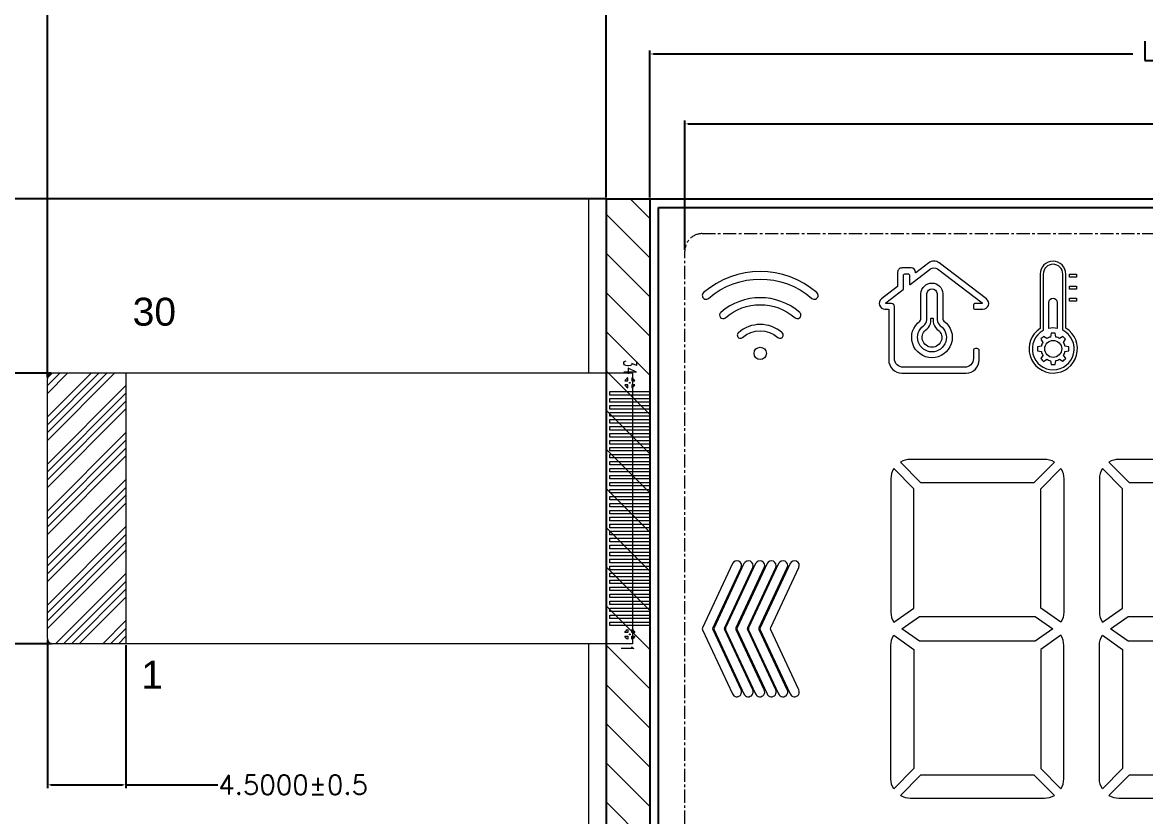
# Model space of a CAD drawing. Header units: millimetres. Extents: x 1979 to 4611, y 2266 to 2838.
# Drawn here: x 2674.1 to 2738.4, y 2720.4 to 2765.9 of the extents above; entities that cross this region are included whole.
import ezdxf

# ---------------------------------------------------------------- set-up
doc = ezdxf.new("R2010")
doc.units = ezdxf.units.MM
doc.linetypes.add('CENTER', pattern=[0.6, 0.375, -0.075, 0.075, -0.075])
for name, color, linetype, lineweight in [('BACKLIGHT', 7, 'Continuous', 20), ('FPC', 30, 'Continuous', 0), ('LCD', 4, 'Continuous', 20), ('silicone', 193, 'Continuous', 20), ('TEXT', 7, 'Continuous', 30)]:
    doc.layers.add(name, color=color, linetype=linetype, lineweight=lineweight)
doc.layers.add('Dim', color=4, linetype='Continuous')
doc.layers.add('DWG', color=7, linetype='Continuous')
doc.styles.add('Arial', font='arial.ttf')
doc.styles.get("Standard").update_dxf_attribs({"font": 'txt.shx', "bigfont": 'gbcbig.shx'})
doc.dimstyles.get("Standard").update_dxf_attribs({"dimtxt": 1, "dimasz": 0.18, "dimexe": 0.18, "dimexo": 0.0625, "dimgap": 0.09, "dimtad": 0, "dimtih": 1, "dimtoh": 1, "dimdec": 4, "dimzin": 0, "dimdsep": 46, "dimtxsty": 'Standard', "dimcen": 0.09, "dimadec": 0, "dimazin": 0, "dimtfac": 1, "dimtdec": 4, "dimtofl": 0, "dimtmove": 0, "dimatfit": 3, "dimfxl": 0, "dimtolj": 1, "dimtzin": 0, "dimarcsym": 0})

# ---------------------------------------------------------------- blocks, each defined once
blk = doc.blocks.new('*D118')
at = {"layer": 'Defpoints', "color": 0}
for p in [(2675.511, 2730.625), (2680.011, 2730.325), (2680.011, 2722.253)]:
    blk.add_point(p, dxfattribs=at)
at = {"layer": 'Dim', "color": 0, "lineweight": -2}
for p, q in [((2675.511, 2730.557), (2675.511, 2722.055)), ((2680.011, 2730.257), (2680.011, 2722.055)), ((2675.709, 2722.253), (2679.813, 2722.253)), ((2680.011, 2722.253), (2685.265, 2722.253))]:
    blk.add_line(p, q, dxfattribs=at)
at = {"layer": 'Dim', "color": 0}
for points in [[(2675.709, 2722.286), (2675.709, 2722.22), (2675.511, 2722.253)], [(2679.813, 2722.286), (2679.813, 2722.22), (2680.011, 2722.253)]]:
    blk.add_solid(points, dxfattribs=at)
at = {"layer": 'Dim', "color": 0, "lineweight": 15, "insert": (2689.581, 2722.253), "char_height": 1.1, "attachment_point": 5}
blk.add_mtext('\\A1;4.5000±0.5', dxfattribs=at)
blk = doc.blocks.new('*D119')
at = {"layer": 'Defpoints', "color": 0}
for p in [(2666.24, 2745.825), (2675.811, 2745.825), (2675.811, 2730.325)]:
    blk.add_point(p, dxfattribs=at)
at = {"layer": 'Dim', "color": 0, "lineweight": -2}
for p, q in [((2675.742, 2745.825), (2666.042, 2745.825)), ((2666.24, 2745.627), (2666.24, 2738.724)), ((2666.24, 2730.523), (2666.24, 2737.426)), ((2675.742, 2730.325), (2666.042, 2730.325))]:
    blk.add_line(p, q, dxfattribs=at)
at = {"layer": 'Dim', "color": 0}
for points in [[(2666.207, 2745.627), (2666.273, 2745.627), (2666.24, 2745.825)], [(2666.207, 2730.523), (2666.273, 2730.523), (2666.24, 2730.325)]]:
    blk.add_solid(points, dxfattribs=at)
at = {"layer": 'Dim', "color": 0, "lineweight": 15, "insert": (2666.24, 2738.075), "char_height": 1.1, "attachment_point": 5}
blk.add_mtext('\\A1;*15.5000±0.1', dxfattribs=at)
blk = doc.blocks.new('*D120')
at = {"layer": 'Defpoints', "color": 0}
for p in [(2707.511, 2755.825), (2660.993, 2745.825), (2675.811, 2745.825)]:
    blk.add_point(p, dxfattribs=at)
at = {"layer": 'Dim', "color": 0, "lineweight": -2}
for p, q in [((2660.993, 2755.825), (2660.993, 2764.35)), ((2660.993, 2764.35), (2661.191, 2764.35)), ((2707.442, 2755.825), (2660.795, 2755.825)), ((2660.993, 2746.023), (2660.993, 2755.627)), ((2675.742, 2745.825), (2660.795, 2745.825))]:
    blk.add_line(p, q, dxfattribs=at)
at = {"layer": 'Dim', "color": 0}
for points in [[(2660.96, 2755.627), (2661.026, 2755.627), (2660.993, 2755.825)], [(2660.96, 2746.023), (2661.026, 2746.023), (2660.993, 2745.825)]]:
    blk.add_solid(points, dxfattribs=at)
at = {"layer": 'Dim', "color": 0, "lineweight": 15, "insert": (2666.24, 2764.35), "char_height": 1.1, "attachment_point": 5}
blk.add_mtext('\\A1;*10.0000±0.5', dxfattribs=at)
blk = doc.blocks.new('*D121')
at = {"layer": 'Defpoints', "color": 0}
for p in [(2778.011, 2760.112), (2712.011, 2752.825), (2778.011, 2752.825)]:
    blk.add_point(p, dxfattribs=at)
at = {"layer": 'Dim', "color": 0, "lineweight": -2}
for p, q in [((2712.011, 2752.894), (2712.011, 2760.31)), ((2778.011, 2752.894), (2778.011, 2760.31)), ((2712.209, 2760.112), (2739.779, 2760.112)), ((2777.813, 2760.112), (2750.243, 2760.112))]:
    blk.add_line(p, q, dxfattribs=at)
at = {"layer": 'Dim', "color": 0}
for points in [[(2712.209, 2760.145), (2712.209, 2760.079), (2712.011, 2760.112)], [(2777.813, 2760.145), (2777.813, 2760.079), (2778.011, 2760.112)]]:
    blk.add_solid(points, dxfattribs=at)
at = {"layer": 'Dim', "color": 0, "lineweight": 15, "insert": (2745.011, 2760.112), "char_height": 1.1, "attachment_point": 5}
blk.add_mtext('\\A1;66.0000(V.A)', dxfattribs=at)
blk = doc.blocks.new('*D122')
at = {"layer": 'Defpoints', "color": 0}
for p in [(2780.011, 2767.871), (2707.511, 2755.825), (2780.011, 2755.825)]:
    blk.add_point(p, dxfattribs=at)
at = {"layer": 'Dim', "color": 0, "lineweight": -2}
for p, q in [((2707.511, 2755.894), (2707.511, 2768.069)), ((2780.011, 2755.894), (2780.011, 2768.069)), ((2707.709, 2767.871), (2743.837, 2767.871)), ((2779.813, 2767.871), (2751.185, 2767.871))]:
    blk.add_line(p, q, dxfattribs=at)
at = {"layer": 'Dim', "color": 0}
for points in [[(2707.709, 2767.904), (2707.709, 2767.838), (2707.511, 2767.871)], [(2779.813, 2767.904), (2779.813, 2767.838), (2780.011, 2767.871)]]:
    blk.add_solid(points, dxfattribs=at)
at = {"layer": 'Dim', "color": 0, "lineweight": 15, "insert": (2747.511, 2767.871), "char_height": 1.1, "attachment_point": 5}
blk.add_mtext('\\A1;*72.5000', dxfattribs=at)
blk = doc.blocks.new('*D127')
at = {"layer": 'Defpoints', "color": 0}
for p in [(2780.011, 2764.117), (2710.011, 2755.825), (2780.011, 2755.825)]:
    blk.add_point(p, dxfattribs=at)
at = {"layer": 'Dim', "color": 0, "lineweight": -2}
for p, q in [((2710.011, 2755.894), (2710.011, 2764.315)), ((2780.011, 2755.894), (2780.011, 2764.315)), ((2710.209, 2764.117), (2737.67, 2764.117)), ((2779.813, 2764.117), (2752.352, 2764.117))]:
    blk.add_line(p, q, dxfattribs=at)
at = {"layer": 'Dim', "color": 0}
for points in [[(2710.209, 2764.15), (2710.209, 2764.084), (2710.011, 2764.117)], [(2779.813, 2764.15), (2779.813, 2764.084), (2780.011, 2764.117)]]:
    blk.add_solid(points, dxfattribs=at)
at = {"layer": 'Dim', "color": 0, "lineweight": 15, "insert": (2745.011, 2764.117), "char_height": 1.1, "attachment_point": 5}
blk.add_mtext('\\A1;LCD/BLD 70.0000', dxfattribs=at)
blk = doc.blocks.new('*D128')
at = {"layer": 'Defpoints', "color": 0}
for p in [(2675.511, 2767.871), (2707.511, 2755.825), (2675.511, 2745.525)]:
    blk.add_point(p, dxfattribs=at)
at = {"layer": 'Dim', "color": 0, "lineweight": -2}
for p, q in [((2675.511, 2745.594), (2675.511, 2768.069)), ((2707.511, 2755.894), (2707.511, 2768.069)), ((2675.709, 2767.871), (2685.737, 2767.871)), ((2707.313, 2767.871), (2695.285, 2767.871))]:
    blk.add_line(p, q, dxfattribs=at)
at = {"layer": 'Dim', "color": 0}
for points in [[(2675.709, 2767.904), (2675.709, 2767.838), (2675.511, 2767.871)], [(2707.313, 2767.904), (2707.313, 2767.838), (2707.511, 2767.871)]]:
    blk.add_solid(points, dxfattribs=at)
at = {"layer": 'Dim', "color": 0, "lineweight": 15, "insert": (2690.511, 2767.871), "char_height": 1.1, "attachment_point": 5}
blk.add_mtext('\\A1;32.0000±0.5', dxfattribs=at)
blk = doc.blocks.new('SPC')
at = {"layer": 'LCD'}
for points in [[(16.342, 52), (16.013, 52, -0.718034), (16.003, 52.03), (17.013, 52.798, 0.234266), (17.019, 52.811), (17.019, 53.589, -0.41484), (17.136, 53.705), (17.256, 53.704, -0.413587), (17.372, 53.588), (17.372, 53.105, 0.620396), (17.399, 53.092), (18.565, 53.979, -0.337132), (18.967, 53.979), (21.532, 52.028, -0.718303), (21.522, 51.998), (21.14, 51.998, 0.414318), (21.024, 51.882), (21.024, 51.783, 0.41411), (21.14, 51.667), (21.571, 51.667, 0.718303), (21.771, 52.262), (19.067, 54.319, 0.337132), (18.465, 54.319), (17.73, 53.76, -0.620396), (17.703, 53.773), (17.703, 53.787, 0.413587), (17.455, 54.035), (16.937, 54.036, 0.41484), (16.688, 53.788), (16.688, 52.968), (15.763, 52.264, 0.718034), (15.963, 51.669), (16.159, 51.668, -0.41411), (16.176, 51.652), (16.176, 48.761, 0.414214), (16.922, 48.015), (20.61, 48.015, 0.414214), (21.356, 48.761), (21.356, 49.299, 0.414214), (21.24, 49.415), (21.14, 49.415, 0.414214), (21.024, 49.299), (21.024, 48.844, -0.414214), (20.527, 48.346), (17.005, 48.346, -0.414214), (16.507, 48.844), (16.507, 51.834, 0.41411)], [(26.319, 53.687, 1), (24.851, 53.687), (24.851, 50.568, 3.486322), (26.319, 50.581)], [(25.026, 53.687), (25.026, 50.454, 4.039611), (26.144, 50.465), (26.144, 53.687, 1)], [(11.779, 52.293, 1), (12.063, 52.621, 0.37367), (5.575, 52.621, 1), (5.859, 52.293, -0.37367)], [(17.965, 50.989, 0.214015), (18.023, 51.099), (18.023, 52.573, -0.948577), (19.284, 52.573), (19.284, 51.099, 0.214015), (19.342, 50.989, -3.04756)], [(18.177, 50.725, 0.202499), (18.361, 51.068), (18.361, 52.573, -0.888352), (18.945, 52.573), (18.945, 51.068, 0.202499), (19.13, 50.725, -3.143835)], [(10.815, 51.183, 1), (11.078, 51.487, 0.37367), (6.56, 51.487, 1), (6.823, 51.183, -0.37367)], [(25.34, 50.57), (25.34, 52.059, -1), (25.829, 52.059), (25.829, 50.575, 0.103239)], [(18.367, 50.533, 0.204472), (18.582, 50.941), (18.584, 51.16), (18.723, 51.16), (18.724, 50.941, 0.204472), (18.94, 50.533, -3.624789)], [(9.833, 50.053, 1), (10.071, 50.327, 0.37367), (7.567, 50.327, 1), (7.805, 50.053, -0.37367)], [(24.918, 49.552), (24.7, 49.515, 0.064732), (24.701, 49.282), (24.918, 49.245, 0.084971), (25.008, 49.029), (24.881, 48.849, 0.064732), (25.046, 48.685), (25.226, 48.813, 0.084971), (25.442, 48.723), (25.48, 48.506, 0.064732), (25.712, 48.506), (25.749, 48.724, 0.084971), (25.965, 48.814), (26.146, 48.686, 0.064732), (26.31, 48.851), (26.182, 49.031, 0.084971), (26.271, 49.248), (26.489, 49.285, 0.064732), (26.489, 49.518), (26.271, 49.555, 0.084971), (26.181, 49.771), (26.308, 49.951, 0.064732), (26.144, 50.115), (25.963, 49.987, 0.084971), (25.747, 50.077), (25.709, 50.294, 0.064732), (25.477, 50.294), (25.44, 50.076, 0.084971), (25.224, 49.986), (25.043, 50.114, 0.064732), (24.879, 49.949), (25.007, 49.769, 0.084971)], [(16.303, 34.321, 0.139094), (16.469, 33.736), (17.623, 34.548), (17.623, 41.379), (16.469, 42.54, 0.139094), (16.303, 41.955)], [(17.417, 43.069, 0.136063), (16.843, 42.91), (17.997, 41.749), (24.509, 41.749), (25.663, 42.91, 0.136063), (25.09, 43.069)], [(26.203, 34.321, -0.139094), (26.037, 33.736), (24.883, 34.548), (24.883, 41.379), (26.037, 42.54, -0.139094), (26.203, 41.955)], [(28.244, 34.321, 0.139094), (28.41, 33.736), (29.564, 34.548), (29.564, 41.379), (28.41, 42.54, 0.139094), (28.244, 41.955)], [(28.784, 42.91), (29.938, 41.749), (36.45, 41.749), (37.604, 42.91, 0.136063), (37.031, 43.069), (29.358, 43.069, 0.136063)], [(7.728, 36.868, 1), (7.228, 37.101), (5.512, 33.421, 0.221646), (5.512, 33.311), (7.225, 29.638, 1.013416), (7.728, 29.864), (6.125, 33.303, -0.221714), (6.125, 33.43)], [(8.389, 36.868, 1), (7.889, 37.101), (6.173, 33.421, 0.221646), (6.173, 33.311), (7.886, 29.638, 1.013416), (8.389, 29.864), (6.785, 33.303, -0.221714), (6.785, 33.43)], [(9.05, 36.868, 1), (8.55, 37.101), (6.833, 33.421, 0.221646), (6.833, 33.311), (8.547, 29.638, 1.013416), (9.05, 29.864), (7.446, 33.303, -0.221714), (7.446, 33.43)], [(9.71, 36.868, 1), (9.21, 37.101), (7.494, 33.421, 0.221646), (7.494, 33.311), (9.207, 29.638, 1.013416), (9.71, 29.864), (8.107, 33.303, -0.221714), (8.107, 33.43)], [(10.371, 36.868, 1), (9.871, 37.101), (8.155, 33.421, 0.221646), (8.155, 33.311), (9.868, 29.638, 1.013416), (10.371, 29.864), (8.767, 33.303, -0.221714), (8.767, 33.43)], [(11.032, 36.868, 1), (10.532, 37.101), (8.815, 33.421, 0.221646), (8.815, 33.311), (10.529, 29.638, 1.013416), (11.032, 29.864), (9.428, 33.303, -0.221714), (9.428, 33.43)], [(17.623, 32.185), (17.623, 25.354), (16.469, 24.193, -0.139094), (16.303, 24.778), (16.303, 32.412, -0.139094), (16.469, 32.997)], [(24.883, 32.185), (24.883, 25.354), (26.037, 24.193, 0.139094), (26.203, 24.778), (26.203, 32.412, 0.139094), (26.037, 32.997)], [(29.564, 32.185), (29.564, 25.354), (28.41, 24.193, -0.139094), (28.244, 24.778), (28.244, 32.412, -0.139094), (28.41, 32.997)], [(25.09, 23.664, 0.136063), (25.663, 23.823), (24.509, 24.984), (17.997, 24.984), (16.843, 23.823, 0.136063), (17.417, 23.664)], [(37.031, 23.664, 0.136063), (37.604, 23.823), (36.45, 24.984), (29.938, 24.984), (28.784, 23.823, 0.136063), (29.358, 23.664)]]:
    blk.add_lwpolyline(points, format="xyb", close=True, dxfattribs=at)
for points in [[(26.934, 53.512), (26.526, 53.512), (26.526, 53.687), (26.934, 53.687)], [(26.934, 52.818), (26.526, 52.818), (26.526, 52.993), (26.934, 52.993)], [(26.934, 52.124), (26.526, 52.124), (26.526, 52.3), (26.934, 52.3)], [(24.567, 34.078), (25.579, 33.366), (24.557, 32.648), (17.949, 32.648), (16.927, 33.366), (17.939, 34.078)], [(36.508, 34.078), (37.52, 33.366), (36.498, 32.648), (29.89, 32.648), (28.868, 33.366), (29.88, 34.078)]]:
    blk.add_lwpolyline(points, close=True, dxfattribs=at)
for centre, radius in [((25.595, 49.4), 0.486), ((8.819, 49.141), 0.355)]:
    blk.add_circle(centre, radius, dxfattribs=at)
blk = doc.blocks.new('DWG')
at = {"layer": 'LCD'}
for points in [[(0, 58), (0, 0), (72.5, 0), (72.5, 58)], [(2.5, 46.75), (0.2, 46.75), (0.2, 46.95), (2.5, 46.95)], [(2.5, 46.35), (0.2, 46.35), (0.2, 46.55), (2.5, 46.55)], [(2.5, 45.95), (0.2, 45.95), (0.2, 46.15), (2.5, 46.15)], [(2.5, 45.55), (0.2, 45.55), (0.2, 45.75), (2.5, 45.75)], [(2.5, 45.15), (0.2, 45.15), (0.2, 45.35), (2.5, 45.35)], [(2.5, 44.75), (0.2, 44.75), (0.2, 44.95), (2.5, 44.95)], [(2.5, 44.35), (0.2, 44.35), (0.2, 44.55), (2.5, 44.55)], [(2.5, 43.95), (0.2, 43.95), (0.2, 44.15), (2.5, 44.15)], [(2.5, 43.55), (0.2, 43.55), (0.2, 43.75), (2.5, 43.75)], [(2.5, 43.15), (0.2, 43.15), (0.2, 43.35), (2.5, 43.35)], [(2.5, 42.75), (0.2, 42.75), (0.2, 42.95), (2.5, 42.95)], [(2.5, 42.35), (0.2, 42.35), (0.2, 42.55), (2.5, 42.55)], [(2.5, 41.95), (0.2, 41.95), (0.2, 42.15), (2.5, 42.15)], [(2.5, 41.55), (0.2, 41.55), (0.2, 41.75), (2.5, 41.75)], [(2.5, 41.15), (0.2, 41.15), (0.2, 41.35), (2.5, 41.35)], [(2.5, 40.75), (0.2, 40.75), (0.2, 40.95), (2.5, 40.95)], [(2.5, 40.35), (0.2, 40.35), (0.2, 40.55), (2.5, 40.55)], [(2.5, 39.95), (0.2, 39.95), (0.2, 40.15), (2.5, 40.15)], [(2.5, 39.55), (0.2, 39.55), (0.2, 39.75), (2.5, 39.75)], [(2.5, 39.15), (0.2, 39.15), (0.2, 39.35), (2.5, 39.35)], [(2.5, 38.75), (0.2, 38.75), (0.2, 38.95), (2.5, 38.95)], [(2.5, 38.35), (0.2, 38.35), (0.2, 38.55), (2.5, 38.55)], [(2.5, 37.95), (0.2, 37.95), (0.2, 38.15), (2.5, 38.15)], [(2.5, 37.55), (0.2, 37.55), (0.2, 37.75), (2.5, 37.75)], [(2.5, 37.15), (0.2, 37.15), (0.2, 37.35), (2.5, 37.35)], [(2.5, 36.75), (0.2, 36.75), (0.2, 36.95), (2.5, 36.95)], [(2.5, 36.35), (0.2, 36.35), (0.2, 36.55), (2.5, 36.55)], [(2.5, 35.95), (0.2, 35.95), (0.2, 36.15), (2.5, 36.15)], [(2.5, 35.55), (0.2, 35.55), (0.2, 35.75), (2.5, 35.75)], [(2.5, 35.15), (0.2, 35.15), (0.2, 35.35), (2.5, 35.35)], [(2.5, 34.75), (0.2, 34.75), (0.2, 34.95), (2.5, 34.95)], [(2.5, 34.35), (0.2, 34.35), (0.2, 34.55), (2.5, 34.55)], [(2.5, 33.95), (0.2, 33.95), (0.2, 34.15), (2.5, 34.15)], [(2.5, 33.55), (0.2, 33.55), (0.2, 33.75), (2.5, 33.75)]]:
    blk.add_lwpolyline(points, close=True, dxfattribs=at)
blk.add_lwpolyline([(2.5, 58), (2.5, 0)], dxfattribs=at)
at = {"layer": 'LCD', "linetype": 'CENTER', "ltscale": 2}
blk.add_lwpolyline([(70.5, 55), (70.5, 3, -0.414214), (69.5, 2), (5.5, 2, -0.414214), (4.5, 3), (4.5, 55, -0.414214), (5.5, 56), (69.5, 56, -0.414214)], format="xyb", close=True, dxfattribs=at)
at = {"layer": 'LCD'}
for points in [[(1.24, 47.734, 0.207908), (1.071, 47.565), (1.24, 47.565)], [(1.46, 47.565), (1.629, 47.565, 0.207908), (1.46, 47.734)], [(1.24, 47.176), (1.24, 47.345), (1.071, 47.345, 0.207908)], [(1.46, 47.345), (1.46, 47.176, 0.207908), (1.629, 47.345)], [(1.24, 33.324), (1.24, 33.155), (1.071, 33.155, -0.207908)], [(1.24, 32.766, -0.207908), (1.071, 32.935), (1.24, 32.935)], [(1.46, 33.155), (1.46, 33.324, -0.207908), (1.629, 33.155)], [(1.46, 32.935), (1.629, 32.935, -0.207908), (1.46, 32.766)]]:
    blk.add_lwpolyline(points, format="xyb", close=True, dxfattribs=at)
for centre in [(1.35, 47.455), (1.35, 33.045)]:
    blk.add_circle(centre, 0.025, dxfattribs=at)
blk.add_blockref('SPC', (0, 0), dxfattribs=at)
at = {"layer": 'LCD', "width": 0.7}
for s, p in [('34', (1.012, 48.786)), ('1', (0.855, 32.474))]:
    blk.add_text(s, height=0.72, rotation=270, dxfattribs=at).set_placement(p)

msp = doc.modelspace()

# ---------------------------------------------------------------- hatches: boundary and pattern name
at = {"layer": 'FPC', "lineweight": 15}
h = msp.add_hatch(dxfattribs=at)
h.set_pattern_fill('ANSI34', color=256, scale=0.1, angle=90, style=0)
h.set_pattern_definition([(45, (8232.6751, 1830.6622), (1.3470384, -1.3470384), []), (45, (8232.6751, 1831.1112), (1.3470384, -1.3470384), []), (45, (8232.6751, 1831.5602), (1.3470384, -1.3470384), []), (45, (8232.6751, 1832.0092), (1.3470384, -1.3470384), [])])
h.paths.add_polyline_path([(2680.01106, 2745.82549), (2675.81106, 2745.82549, 0.41421356), (2675.51106, 2745.52549), (2675.51106, 2730.62549, 0.41421356), (2675.81106, 2730.32549), (2680.01106, 2730.32549)])
at = {"layer": 'silicone', "lineweight": 15}
h = msp.add_hatch(dxfattribs=at)
h.set_pattern_fill('ANSI31', color=256, scale=0.5, style=0)
h.set_pattern_definition([(135, (8234.1751, 1830.6622), (1.122532, 1.122532), [])])
h.paths.add_polyline_path([(2710.01106, 2755.82549), (2707.51106, 2755.82549), (2707.51106, 2697.82549), (2710.01106, 2697.82549)])

# ---------------------------------------------------------------- linework, layer by layer
at = {"color": 130, "linetype": 'Continuous'}
for p, q in [((2707.51106, 2755.82549), (2780.01106, 2755.82549)), ((2707.51106, 2755.82549), (2707.51106, 2697.82549)), ((2710.01106, 2755.82549), (2710.01106, 2697.82549))]:
    msp.add_line(p, q, dxfattribs=at)
at = {"layer": 'BACKLIGHT', "lineweight": 15}
for p, q in [((2780.01106, 2755.82549), (2706.51106, 2755.82549)), ((2706.51106, 2745.82549), (2706.51106, 2755.82549)), ((2706.51106, 2697.82549), (2706.51106, 2730.32549))]:
    msp.add_line(p, q, dxfattribs=at)
at = {"layer": 'Dim', "color": 3}
msp.add_lwpolyline([(2710.51106, 2755.32549), (2779.51106, 2755.32549), (2779.51106, 2698.32549), (2710.51106, 2698.32549)], close=True, dxfattribs=at)
at = {"layer": 'FPC'}
for p, q in [((2675.51106, 2730.62549), (2675.51106, 2745.52549)), ((2709.01106, 2745.82549), (2675.81106, 2745.82549)), ((2680.01106, 2745.82549), (2680.01106, 2730.32549)), ((2709.01106, 2745.82549), (2709.01106, 2730.32549)), ((2709.01106, 2730.32549), (2675.81106, 2730.32549))]:
    msp.add_line(p, q, dxfattribs=at)
for centre, start, end in [((2675.81106, 2745.52549), 90, 180), ((2675.81106, 2730.62549), 180, 270)]:
    msp.add_arc(centre, 0.3, start, end, dxfattribs=at)
at = {"layer": 'LCD', "color": 3, "lineweight": 15}
msp.add_lwpolyline([(2710.51106, 2755.32549), (2779.51106, 2755.32549), (2779.51106, 2698.32549), (2710.51106, 2698.32549)], close=True, dxfattribs=at)

# ---------------------------------------------------------------- block references
at = {"layer": 'DWG'}
msp.add_blockref('DWG', (2707.51106, 2697.82549), dxfattribs=at)

# ---------------------------------------------------------------- texts
at = {"layer": 'TEXT', "lineweight": 20, "char_height": 1.6, "width": 35.0546372, "attachment_point": 3, "style": 'Arial'}
for s, insert in [('30', (2682.87812, 2750.15383)), ('1', (2682.13263, 2729.36043))]:
    msp.add_mtext(s, dxfattribs=dict(at, insert=insert))

# ---------------------------------------------------------------- dimensions: what is measured, and where the dimension line sits
at = {"layer": 'Dim', "lineweight": 15}
for base, p1, p2, picture, middle in [((2675.51106, 2767.87107), (2707.51106, 2755.82549), (2675.51106, 2745.52549), '*D128', (2690.51106, 2767.87107)), ((2680.01106, 2722.25325), (2675.51106, 2730.62549), (2680.01106, 2730.32549), '*D118', (2689.58106, 2722.25325))]:
    dim = msp.add_linear_dim(base=base, p1=p1, p2=p2, angle=180, dimstyle='Standard', override={"dimscale": 1.1, "dimtol": 1, "dimlim": 0, "dimtp": 0.5, "dimtm": 0.5, "dimtfac": 1, "dimtdec": 1}, dxfattribs=at)
    dim.commit()
    dim.dimension.update_dxf_attribs({"geometry": picture, "text_midpoint": middle, "dimtype": 160})
dim = msp.add_linear_dim(base=(2780.01106, 2767.87107), p1=(2707.51106, 2755.82549), p2=(2780.01106, 2755.82549), text='*<>', dimstyle='Standard', override={"dimscale": 1.1}, dxfattribs=at)
dim.commit()
dim.dimension.update_dxf_attribs({"geometry": '*D122', "text_midpoint": (2747.51106, 2767.87107), "dimtype": 160})
for base, p1, p2, text, picture, middle in [((2780.01106, 2764.11679), (2710.01106, 2755.82549), (2780.01106, 2755.82549), 'LCD/BLD <>', '*D127', (2745.01106, 2764.11679)), ((2778.01106, 2760.11184), (2712.01106, 2752.82549), (2778.01106, 2752.82549), '<>(V.A)', '*D121', (2745.01106, 2760.11184))]:
    dim = msp.add_linear_dim(base=base, p1=p1, p2=p2, text=text, dimstyle='Standard', override={"dimscale": 1.1}, dxfattribs=at)
    dim.commit()
    dim.dimension.update_dxf_attribs({"geometry": picture, "text_midpoint": middle})
dim = msp.add_linear_dim(base=(2660.99336, 2745.82549), p1=(2707.51106, 2755.82549), p2=(2675.81106, 2745.82549), angle=90, text='*<>', dimstyle='Standard', override={"dimscale": 1.1, "dimtol": 1, "dimlim": 0, "dimtp": 0.5, "dimtm": 0.5, "dimtfac": 1, "dimtdec": 1}, dxfattribs=at)
dim.commit()
dim.dimension.update_dxf_attribs({"geometry": '*D120', "text_midpoint": (2666.24036, 2764.35049), "dimtype": 160})
dim = msp.add_linear_dim(base=(2666.24036, 2745.82549), p1=(2675.81106, 2730.32549), p2=(2675.81106, 2745.82549), angle=90, text='*<>', dimstyle='Standard', override={"dimscale": 1.1, "dimtol": 1, "dimlim": 0, "dimtp": 0.1, "dimtm": 0.1, "dimtfac": 1, "dimtdec": 1}, dxfattribs=at)
dim.commit()
dim.dimension.update_dxf_attribs({"geometry": '*D119', "text_midpoint": (2666.24036, 2738.07549)})

doc.saveas('drawing.dxf')
